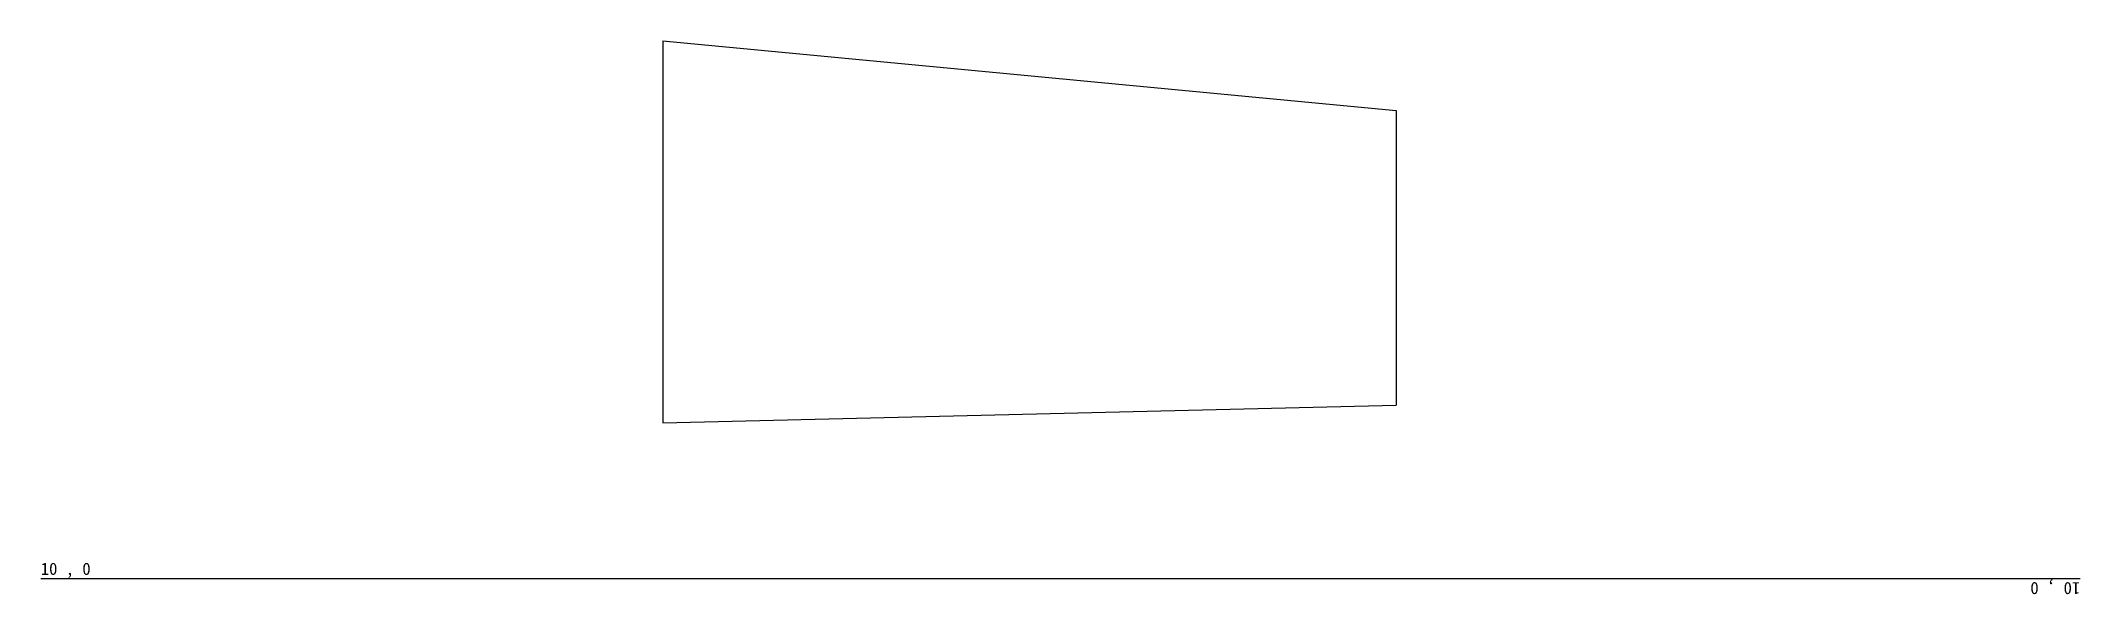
# Model space of a CAD drawing. Units: millimetres at full size, sheet at 1:100. Extents: x -15551 to 15061, y -3726 to 4592.
import ezdxf
from ezdxf.enums import TextEntityAlignment as Align

# ---------------------------------------------------------------- set-up
doc = ezdxf.new("R2010")
doc.units = ezdxf.units.MM
doc.header["$LTSCALE"] = 100
doc.layers.add('0-0', color=7, linetype='Continuous')
doc.styles.add('ＭＳ ゴシック', font='')
doc.styles.get('ＭＳ ゴシック').set_extended_font_data('MS Gothic')

msp = doc.modelspace()

# ---------------------------------------------------------------- linework, layer by layer
at = {"layer": '0-0'}
for p, q in [((-6211.9, 4591.6), (4793.9, 3543.4)), ((-6211.9, 4591.6), (-6211.9, -1147.9)), ((4793.9, 3543.4), (4793.9, -885.9)), ((-6211.9, -1147.9), (4793.9, -885.9)), ((-15551, -3489.8), (15061.2, -3489.8))]:
    msp.add_line(p, q, dxfattribs=at)

# ---------------------------------------------------------------- texts
at = {"layer": '0-0', "color": 6, "style": 'ＭＳ ゴシック'}
msp.add_text('10 , 0', height=183.3, dxfattribs=at).set_placement((-15551, -3489.8), align=Align.BOTTOM_LEFT)
msp.add_text('10 , 0', height=183.3, rotation=180, dxfattribs=at).set_placement((15061.2, -3489.8), align=Align.BOTTOM_LEFT)

doc.saveas('drawing.dxf')
